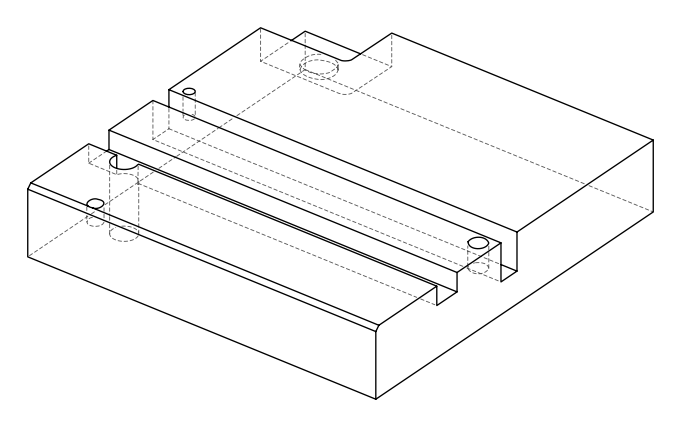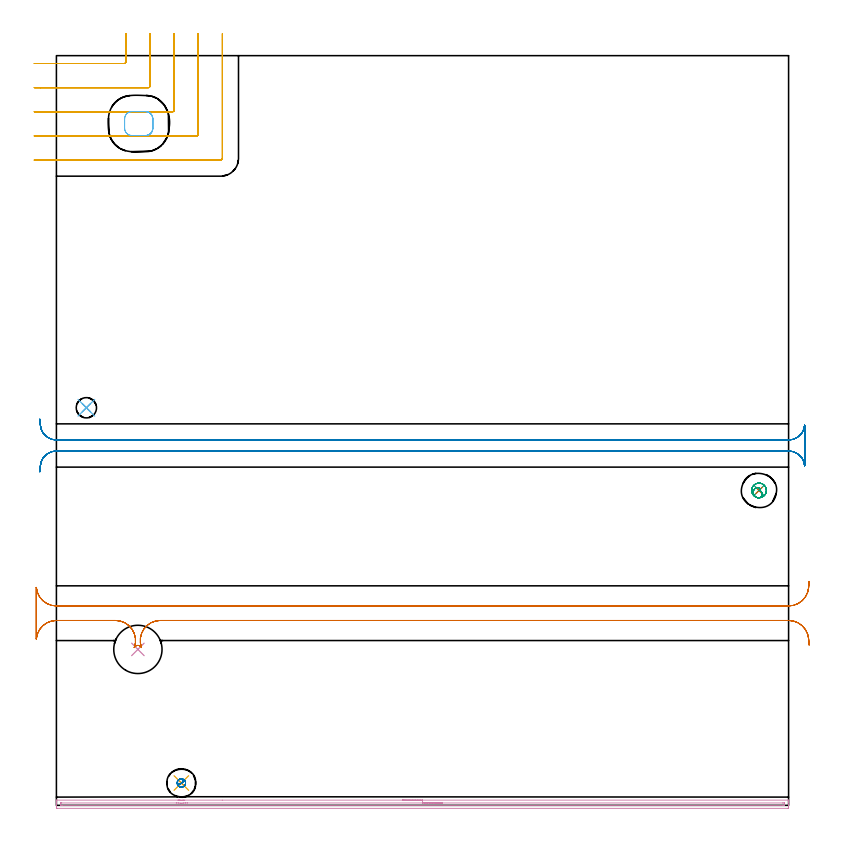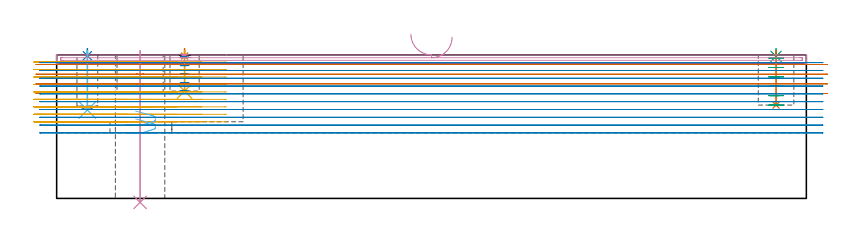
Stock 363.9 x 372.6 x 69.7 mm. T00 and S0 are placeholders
(PLAN: 14 operations, 9 tool changes, 42.3 min)
(1 SPOT_DRILL | STEP1POCKET | NXT0321_9005460120000 | 0.03 min | 2 mm3)
(2 SPOT_DRILL_1 | STEP1POCKET_1 | NXT0321_9005460120000 | 0.03 min | 1 mm3)
(3 SPOT_DRILL_2 | STEP1POCKET_2 | NXT0321_9005460120000 | 0.03 min | 4 mm3)
(4 INDEXABLE_INSERT_DRILL_THROUGH_HOLE_FROM_SOLID | STEP1HOLE | NXT0302_019 | 0.3 min | 31500 mm3)
(5 DRILL_BLIND_HOLE_INTO_CENTER | STEP1POCKET | NXT0301_128 | 0.08 min | 1860 mm3)
(6 DRILL_BLIND_HOLE_INTO_CENTER_1 | STEP1POCKET_1 | NXT0301_072 | 0.12 min | 2042 mm3)
(7 DRILL_BLIND_HOLE_INTO_CENTER_2 | STEP1POCKET_2 | NXT0301_128 | 0.11 min | 2626 mm3)
(8 MILL_ROUGH_BLIND_HOLE_CONTOUR | STEP1POCKET | NXT0201_013 | Spiral | 0.43 min | 923 mm3)
(9 MILL_ROUGH_BLIND_HOLE_CONTOUR_1 | STEP1POCKET_2 | NXT0201_013 | Spiral | 0.94 min | 3096 mm3)
(10 AREA_MILL | FG_CHAMFER_SURFACE | UGT0205_001 | 5.98 min | 3056 mm3)
(11 MILL_CORNER_NOTCH_RECTANGULAR | CORNER_NOTCH_RECTANGULAR | NXT0201_012 | Follow Part, ap 4, ae 75% | 10.87 min | 175648 mm3)
(12 MILL_RECTANGULAR_POCKET | POCKET_RECTANGULAR_STRAIGHT | NXT0201_012 | Follow Part, ap 4, ae 75% | 0.41 min | 3892 mm3)
(13 MILL_RECTANGULAR_SLOT | SLOT_RECTANGULAR | UGT0201_094 | Follow Part, ap 5, ae 75% | 6.78 min | 183790 mm3)
(14 MILL_RECTANGULAR_SLOT_1 | SLOT_RECTANGULAR_1 | NXT0201_012 | Follow Part, ap 4, ae 75% | 16.18 min | 296525 mm3)
(TOOL NXT0321_9005460120000 | NC Spot Drill, 142deg, 12mm, Carbide, Uncoated | D12 PA142 FL30 Z2)
(TOOL NXT0302_019 | Index. Insert Drill 24mm [880-D2400L25-05] | D24 PA176 FL120 Z2)
(TOOL NXT0301_128 | Carbide Drill 12mm [861.1-1200-036A1-GP GC34] | D12 PA150 FL37.4 Z2)
(TOOL NXT0301_072 | Carbide Drill 10.1mm [860.1-1010-051A1-MM 2214] | D10.1 PA140 FL71 Z2)
(TOOL NXT0201_013 | ENDMILL 10mm | D10 FL30 Z4)
(TOOL UGT0205_001 | Chamfer Mill 20 x 3 x 45 deg. | D20 FL50 Z2)
(TOOL NXT0201_012 | ENDMILL 16mm [2P460-1600-NA 1630] | D16 FL38 Z6)
(TOOL UGT0201_094 | End mill 20 mm | D20 FL38 Z4)
(OP 1 SPOT_DRILL)
G17 G21 G94 G90
T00 M6
G54
G17 G0 G90 X62.1 Y11.1 S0 M3
G43 Z79.7 H0
G94 G81 G98 Z69.089 F250. R72.7
G80
M5
M2
(OP 2 SPOT_DRILL_1)
G17 G21 G94 G90
T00 M6
G54
G17 G0 G90 X14.9 Y197.6 S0 M3
G43 Z79.7 H0
G94 G81 G98 Z69.265 F250. R72.7
G80
M5
M2
(OP 3 SPOT_DRILL_2)
G17 G21 G94 G90
T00 M6
G54
G17 G0 G90 X349.2 Y156.5 S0 M3
G43 Z79.7 H0
G94 G81 G98 Z68.955 F250. R72.7
G80
M5
M2
(OP 4 INDEXABLE_INSERT_DRILL_THROUGH_HOLE_FROM_SOLID)
G17 G21 G94 G90
T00 M6
G54
G17 G0 G90 X40.5 Y77.5 S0 M3
G43 Z79.7 H1
G94 G81 G98 Z-1.919 F250. R71.7
G80
M5
M2
(OP 5 DRILL_BLIND_HOLE_INTO_CENTER)
G17 G21 G94 G90
T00 M6
G54
G17 G0 G90 X62.1 Y11.1 S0 M3
G43 Z79.7 H1
G94 G81 G98 Z52.1 F250. R71.7
G80
M5
M2
(OP 6 DRILL_BLIND_HOLE_INTO_CENTER_1)
G17 G21 G94 G90
T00 M6
G54
G17 G0 G90 X14.9 Y197.6 S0 M3
G43 Z79.7 H1
G94 G81 G98 Z42.9 F250. R71.7
G80
M5
M2
(OP 7 DRILL_BLIND_HOLE_INTO_CENTER_2)
G17 G21 G94 G90
T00 M6
G54
G17 G0 G90 X349.2 Y156.5 S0 M3
G43 Z79.7 H1
G94 G81 G98 Z45.3 F250. R71.7
G80
M5
M2
(OP 8 MILL_ROUGH_BLIND_HOLE_CONTOUR)
G17 G21 G94 G90
T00 M6
G54
G17 G0 G90 X62.1 Y11.1 S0 M3
G43 Z79.7 H0
Z68.58
G94 G3 X62.529 Y12.771 R0.891 F250.
X60.26 Y12.112 R1.671
X61.088 Y9.26 R2.1
X60.26 Y12.112 R-2.1
X60.674 Y10.686 R1.05
X62.1 Y11.1 R1.05
G0 Z64.46
G3 X62.529 Y12.771 R0.891
X60.26 Y12.112 R1.671
X61.088 Y9.26 R2.1
X60.26 Y12.112 R-2.1
X60.674 Y10.686 R1.05
X62.1 Y11.1 R1.05
G0 Z60.34
G3 X62.529 Y12.771 R0.891
X60.26 Y12.112 R1.671
X61.088 Y9.26 R2.1
X60.26 Y12.112 R-2.1
X60.674 Y10.686 R1.05
X62.1 Y11.1 R1.05
G0 Z56.22
G3 X62.529 Y12.771 R0.891
X60.26 Y12.112 R1.671
X61.088 Y9.26 R2.1
X60.26 Y12.112 R-2.1
X60.674 Y10.686 R1.05
X62.1 Y11.1 R1.05
G0 Z52.1
G3 X62.529 Y12.771 R0.891
X60.26 Y12.112 R1.671
X61.088 Y9.26 R2.1
X60.26 Y12.112 R-2.1
X60.674 Y10.686 R1.05
X62.1 Y11.1 R1.05
G0 Z79.7
M5
M2
(OP 9 MILL_ROUGH_BLIND_HOLE_CONTOUR_1)
G17 G21 G94 G90
T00 M6
G54
G17 G0 G90 X349.2 Y156.5 S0 M3
G43 Z79.7 H0
Z68.133
G94 G3 X349.616 Y157.422 R0.555 F250.
X347.993 Y157.869 R1.537
X346.349 Y155.217 R2.41
X348.743 Y152.879 R2.772
X352.821 Y156.043 R3.65
X348.743 Y152.879 R-3.65
X350.782 Y154.461 R1.825
X349.2 Y156.5 R1.825
G0 Z63.567
G3 X349.616 Y157.422 R0.555
X347.993 Y157.869 R1.537
X346.349 Y155.217 R2.41
X348.743 Y152.879 R2.772
X352.821 Y156.043 R3.65
X348.743 Y152.879 R-3.65
X350.782 Y154.461 R1.825
X349.2 Y156.5 R1.825
G0 Z59.
G3 X349.616 Y157.422 R0.555
X347.993 Y157.869 R1.537
X346.349 Y155.217 R2.41
X348.743 Y152.879 R2.772
X352.821 Y156.043 R3.65
X348.743 Y152.879 R-3.65
X350.782 Y154.461 R1.825
X349.2 Y156.5 R1.825
G0 Z54.433
G3 X349.616 Y157.422 R0.555
X347.993 Y157.869 R1.537
X346.349 Y155.217 R2.41
X348.743 Y152.879 R2.772
X352.821 Y156.043 R3.65
X348.743 Y152.879 R-3.65
X350.782 Y154.461 R1.825
X349.2 Y156.5 R1.825
G0 Z49.867
G3 X349.616 Y157.422 R0.555
X347.993 Y157.869 R1.537
X346.349 Y155.217 R2.41
X348.743 Y152.879 R2.772
X352.821 Y156.043 R3.65
X348.743 Y152.879 R-3.65
X350.782 Y154.461 R1.825
X349.2 Y156.5 R1.825
G0 Z45.3
G3 X349.616 Y157.422 R0.555
X347.993 Y157.869 R1.537
X346.349 Y155.217 R2.41
X348.743 Y152.879 R2.772
X352.821 Y156.043 R3.65
X348.743 Y152.879 R-3.65
X350.782 Y154.461 R1.825
X349.2 Y156.5 R1.825
G0 Z79.7
M5
M2
(OP 10 AREA_MILL)
G17 G21 G94 G90
T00 M6
G54
G17 G0 G90 X171.946 Y2.599 S1061 M3
G43 Z79.7 H0
Z79.699
G94 G1 X171.985 Z78.827 F250.
X172.098 Z77.962
X172.287 Z77.111
X172.55 Z76.279
X172.883 Z75.473
X173.286 Z74.699
X173.755 Z73.963
X174.286 Z73.271
X174.875 Z72.628
X175.519 Z72.039
X176.211 Z71.507
X176.946 Z71.039
X177.72 Z70.636
X178.526 Z70.302
X179.358 Z70.04
X180.21 Z69.851
X181.075 Z69.737
X181.947 Z69.699
X363.73 Y2.6 Z69.7
X363.89 Y2.597 Z69.688
X363.898 Y2.484 Z69.576
X363.9 Y2.366 Z69.465
Y2.085 Z69.185
Y1.421 Z68.516
Y0.218 Z67.315
Y-0.321 Z66.773
Y-0.923 Z66.172
X363.897 Y-1.192 Z65.903
X363.89 Y-1.493 Z65.603
X363.596 Y-1.498 Z65.6
X363.283 Y-1.5
X0.617
X0.304 Y-1.498
X0.01 Y-1.493 Z65.603
X0. Y-1.192 Z65.903
Y-0.923 Z66.172
Y-0.321 Z66.773
Y0.218 Z67.315
Y0.55 Z67.646
Y1.089 Z68.185
Y1.421 Z68.516
Y2.085 Z69.185
Y2.366 Z69.465
X0.002 Y2.484 Z69.576
X0.01 Y2.597 Z69.688
X0.17 Y2.6 Z69.7
X60.476
X60.528 Z69.698
X60.92 Y2.589 Z69.682
X60.967 Y2.586 Z69.68
X60.98 Y2.585 Z69.679
X60.998 Y2.584 Z69.678
X61.359 Y2.551 Z69.643
X61.421 Y2.545 Z69.637
X61.48 Y2.541 Z69.633
X61.662 Y2.526 Z69.623
X61.752 Y2.522 Z69.615
X61.761 Z69.614
X61.867 Y2.514 Z69.609
X61.918
X61.929 Z69.608
X62.25 Z69.607
X62.259 Z69.608
X62.314 Y2.513 Z69.609
X62.419 Y2.521 Z69.613
X62.429 Z69.614
X62.528 Y2.526 Z69.624
X62.529 Y2.525
X62.761 Y2.541 Z69.637
X62.894 Y2.556 Z69.652
X63.263 Y2.598 Z69.693
X63.318 Y2.599 Z69.694
X63.768 Z69.697
X82.446 Y2.598 Z69.698
X181.947 Y2.599 Z69.699
Y1.185 Z68.285
X360.845 Y1.186 Z68.286
X361.497 Y1.185 Z68.285
X361.741 Y1.183 Z68.283
X361.849 Y1.179 Z68.279
X361.891 Y1.174 Z68.274
X361.893 Y1.151 Z68.251
X361.898 Y1.03 Z68.13
X361.899 Y0.55 Z67.65
Y0.158 Z67.258
X361.895 Y0.026 Z67.126
X361.89 Y-0.073 Z67.027
X361.822 Y-0.079 Z67.021
X361.497 Y-0.083 Z67.017
X361.254 Y-0.085 Z67.015
X3.055 Y-0.086 Z67.014
X2.403 Y-0.085 Z67.015
X2.159 Y-0.083 Z67.017
X2.051 Y-0.079 Z67.021
X2.009 Y-0.074 Z67.026
X2.007 Y-0.051 Z67.049
X2.002 Y0.07 Z67.17
X2.001 Y0.55 Z67.65
Y0.942 Z68.042
X2.005 Y1.074 Z68.174
X2.01 Y1.173 Z68.273
X2.078 Y1.179 Z68.279
X2.403 Y1.183 Z68.283
X2.646 Y1.185 Z68.285
X59.572
X59.816 Y1.184 Z68.284
X60.466 Y1.178 Z68.278
X60.723 Y1.171 Z68.271
X61.359 Y1.13 Z68.23
X61.678 Y1.11 Z68.21
X62.252 Y1.103 Z68.203
X62.568 Y1.114 Z68.214
X63.146 Y1.154 Z68.254
X63.401 Y1.172 Z68.272
X64.039 Y1.181 Z68.281
X64.283 Y1.183 Z68.283
X64.932 Y1.184 Z68.284
X65.175
X181.947 Y1.185 Z68.285
X182.818 Z68.323
X183.683 Z68.437
X184.535 Z68.626
X185.367 Z68.888
X186.173 Z69.222
X186.947 Z69.625
X187.682 Z70.093
X188.374 Z70.624
X189.018 Z71.214
X189.607 Z71.857
X190.138 Z72.549
X190.607 Z73.285
X191.01 Z74.059
X191.343 Z74.865
X191.606 Z75.697
X191.795 Z76.548
X191.908 Z77.413
X191.946 Z78.285
G0 Z79.7
M5
M2
(OP 11 MILL_CORNER_NOTCH_RECTANGULAR)
G17 G21 G94 G90
T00 M6
G54
G17 G0 G90 X-11. Y368.7 S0 M3
G43 Z79.807 H1
Z66.184
G94 G1 X-8. F250.
X33.705 F500.
G3 X34.5 Y369.495 R0.8
G1 Y380.6
Y383.6 F250.
G0 Z79.807
X-11. Y356.7
Z66.184
G1 X-8.
X45.705 F500.
G3 X46.5 Y357.495 R0.8
G1 Y380.6
Y383.6 F250.
G0 Z79.807
X-11. Y344.7
Z66.184
G1 X-8.
X57.704 F500.
G3 X58.5 Y345.496 R0.8
G1 Y380.6
Y383.6 F250.
G0 Z79.807
X-11. Y332.7
Z66.184
G1 X-8.
X69.704 F500.
G3 X70.5 Y333.496 R0.8
G1 Y380.6
Y383.6 F250.
G0 Z79.807
X-11. Y320.7
Z66.184
G1 X-8.
X81.6 F500.
G3 X82.5 Y321.6 R0.9
G1 Y380.6
Y383.6 F250.
G0 Z79.807
X-11. Y368.7
Z62.561
G1 X-8.
X33.705 F500.
G3 X34.5 Y369.495 R0.8
G1 Y380.6
Y383.6 F250.
G0 Z79.807
X-11. Y356.7
Z62.561
G1 X-8.
X45.705 F500.
G3 X46.5 Y357.495 R0.8
G1 Y380.6
Y383.6 F250.
G0 Z79.807
X-11. Y344.7
Z62.561
G1 X-8.
X57.704 F500.
G3 X58.5 Y345.496 R0.8
G1 Y380.6
Y383.6 F250.
G0 Z79.807
X-11. Y332.7
Z62.561
G1 X-8.
X69.704 F500.
G3 X70.5 Y333.496 R0.8
G1 Y380.6
Y383.6 F250.
G0 Z79.807
X-11. Y320.7
Z62.561
G1 X-8.
X81.6 F500.
G3 X82.5 Y321.6 R0.9
G1 Y380.6
Y383.6 F250.
G0 Z79.807
X-11. Y368.7
Z58.938
G1 X-8.
X33.705 F500.
G3 X34.5 Y369.495 R0.8
G1 Y380.6
Y383.6 F250.
G0 Z79.807
X-11. Y356.7
Z58.938
G1 X-8.
X45.705 F500.
G3 X46.5 Y357.495 R0.8
G1 Y380.6
Y383.6 F250.
G0 Z79.807
X-11. Y344.7
Z58.938
G1 X-8.
X57.704 F500.
G3 X58.5 Y345.496 R0.8
G1 Y380.6
Y383.6 F250.
G0 Z79.807
X-11. Y332.7
Z58.938
G1 X-8.
X69.704 F500.
G3 X70.5 Y333.496 R0.8
G1 Y380.6
Y383.6 F250.
G0 Z79.807
X-11. Y320.7
Z58.938
G1 X-8.
X81.6 F500.
G3 X82.5 Y321.6 R0.9
G1 Y380.6
Y383.6 F250.
G0 Z79.807
X-11. Y368.7
Z55.315
G1 X-8.
X33.705 F500.
G3 X34.5 Y369.495 R0.8
G1 Y380.6
Y383.6 F250.
G0 Z79.807
X-11. Y356.7
Z55.315
G1 X-8.
X45.705 F500.
G3 X46.5 Y357.495 R0.8
G1 Y380.6
Y383.6 F250.
G0 Z79.807
X-11. Y344.7
Z55.315
G1 X-8.
X57.704 F500.
G3 X58.5 Y345.496 R0.8
G1 Y380.6
Y383.6 F250.
G0 Z79.807
X-11. Y332.7
Z55.315
G1 X-8.
X69.704 F500.
G3 X70.5 Y333.496 R0.8
G1 Y380.6
Y383.6 F250.
G0 Z79.807
X-11. Y320.7
Z55.315
G1 X-8.
X81.6 F500.
G3 X82.5 Y321.6 R0.9
G1 Y380.6
Y383.6 F250.
G0 Z79.807
X-11. Y368.7
Z51.692
G1 X-8.
X33.705 F500.
G3 X34.5 Y369.495 R0.8
G1 Y380.6
Y383.6 F250.
G0 Z79.807
X-11. Y356.7
Z51.692
G1 X-8.
X45.705 F500.
G3 X46.5 Y357.495 R0.8
G1 Y380.6
Y383.6 F250.
G0 Z79.807
X-11. Y344.7
Z51.692
G1 X-8.
X57.704 F500.
G3 X58.5 Y345.496 R0.8
G1 Y380.6
Y383.6 F250.
G0 Z79.807
X-11. Y332.7
Z51.692
G1 X-8.
X69.704 F500.
G3 X70.5 Y333.496 R0.8
G1 Y380.6
Y383.6 F250.
G0 Z79.807
X-11. Y320.7
Z51.692
G1 X-8.
X81.6 F500.
G3 X82.5 Y321.6 R0.9
G1 Y380.6
Y383.6 F250.
G0 Z79.807
X-11. Y368.7
Z48.069
G1 X-8.
X33.705 F500.
G3 X34.5 Y369.495 R0.8
G1 Y380.6
Y383.6 F250.
G0 Z79.807
X-11. Y356.7
Z48.069
G1 X-8.
X45.705 F500.
G3 X46.5 Y357.495 R0.8
G1 Y380.6
Y383.6 F250.
G0 Z79.807
X-11. Y344.7
Z48.069
G1 X-8.
X57.704 F500.
G3 X58.5 Y345.496 R0.8
G1 Y380.6
Y383.6 F250.
G0 Z79.807
X-11. Y332.7
Z48.069
G1 X-8.
X69.704 F500.
G3 X70.5 Y333.496 R0.8
G1 Y380.6
Y383.6 F250.
G0 Z79.807
X-11. Y320.7
Z48.069
G1 X-8.
X81.6 F500.
G3 X82.5 Y321.6 R0.9
G1 Y380.6
Y383.6 F250.
G0 Z79.807
X-11. Y368.7
Z44.446
G1 X-8.
X33.705 F500.
G3 X34.5 Y369.495 R0.8
G1 Y380.6
Y383.6 F250.
G0 Z79.807
X-11. Y356.7
Z44.446
G1 X-8.
X45.705 F500.
G3 X46.5 Y357.495 R0.8
G1 Y380.6
Y383.6 F250.
G0 Z79.807
X-11. Y344.7
Z44.446
G1 X-8.
X57.704 F500.
G3 X58.5 Y345.496 R0.8
G1 Y380.6
Y383.6 F250.
G0 Z79.807
X-11. Y332.7
Z44.446
G1 X-8.
X69.704 F500.
G3 X70.5 Y333.496 R0.8
G1 Y380.6
Y383.6 F250.
G0 Z79.807
X-11. Y320.7
Z44.446
G1 X-8.
X81.6 F500.
G3 X82.5 Y321.6 R0.9
G1 Y380.6
Y383.6 F250.
G0 Z79.807
X-11. Y368.7
Z40.823
G1 X-8.
X33.705 F500.
G3 X34.5 Y369.495 R0.8
G1 Y380.6
Y383.6 F250.
G0 Z79.807
X-11. Y356.7
Z40.823
G1 X-8.
X45.705 F500.
G3 X46.5 Y357.495 R0.8
G1 Y380.6
Y383.6 F250.
G0 Z79.807
X-11. Y344.7
Z40.823
G1 X-8.
X57.704 F500.
G3 X58.5 Y345.496 R0.8
G1 Y380.6
Y383.6 F250.
G0 Z79.807
X-11. Y332.7
Z40.823
G1 X-8.
X69.704 F500.
G3 X70.5 Y333.496 R0.8
G1 Y380.6
Y383.6 F250.
G0 Z79.807
X-11. Y320.7
Z40.823
G1 X-8.
X81.6 F500.
G3 X82.5 Y321.6 R0.9
G1 Y380.6
Y383.6 F250.
G0 Z79.807
X-11. Y368.7
Z37.2
G1 X-8.
X33.705 F500.
G3 X34.5 Y369.495 R0.8
G1 Y380.6
Y383.6 F250.
G0 Z79.807
X-11. Y356.7
Z37.2
G1 X-8.
X45.705 F500.
G3 X46.5 Y357.495 R0.8
G1 Y380.6
Y383.6 F250.
G0 Z79.807
X-11. Y344.7
Z37.2
G1 X-8.
X57.704 F500.
G3 X58.5 Y345.496 R0.8
G1 Y380.6
Y383.6 F250.
G0 Z79.807
X-11. Y332.7
Z37.2
G1 X-8.
X69.704 F500.
G3 X70.5 Y333.496 R0.8
G1 Y380.6
Y383.6 F250.
G0 Z79.807
X-11. Y320.7
Z37.2
G1 X-8.
X81.6 F500.
G3 X82.5 Y321.6 R0.9
G1 Y380.6
Y383.6 F250.
G0 Z79.807
M5
M2
(OP 12 MILL_RECTANGULAR_POCKET)
G17 G21 G94 G90
T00 M6
G54
G17 G0 G90 X38.335 Y332.9 S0 M3
G43 Z79.807 H1
Z42.401
G94 G1 X44.3 Z40.803 F250.
X44.49 Z40.752
X45.013 Y332.966 Z40.611
X45.522 Y333.108 Z40.469
X46.004 Y333.323 Z40.328
X46.45 Y333.606 Z40.187
X46.849 Y333.951 Z40.045
X47.194 Y334.35 Z39.904
X47.477 Y334.796 Z39.762
X47.692 Y335.278 Z39.621
X47.834 Y335.787 Z39.479
X47.9 Y336.31 Z39.338
Y341.39 Z37.977
X47.834 Y341.913 Z37.835
X47.692 Y342.422 Z37.694
X47.477 Y342.904 Z37.553
X47.194 Y343.35 Z37.411
X46.849 Y343.749 Z37.27
X46.45 Y344.094 Z37.128
X46.004 Y344.377 Z36.987
X45.522 Y344.592 Z36.845
X45.013 Y344.734 Z36.704
X44.49 Y344.8 Z36.563
X44.3 Z36.512
X40.9 Z35.601
X37.5 F500.
G3 X33.9 Y341.2 R3.6
G1 Y336.5
G3 X37.5 Y332.9 R3.6
G1 X44.3
G3 X47.9 Y336.5 R3.6
G1 Y341.2
G3 X44.3 Y344.8 R3.6
G1 X40.9
X39.9
G0 X38.335 Y332.9 Z38.601
G1 X44.3 Z37.002 F250.
X44.49 Z36.952
X45.013 Y332.966 Z36.81
X45.522 Y333.108 Z36.669
X46.004 Y333.323 Z36.527
X46.45 Y333.606 Z36.386
X46.849 Y333.951 Z36.244
X47.194 Y334.35 Z36.103
X47.477 Y334.796 Z35.962
X47.692 Y335.278 Z35.82
X47.834 Y335.787 Z35.679
X47.9 Y336.31 Z35.537
Y341.39 Z34.176
X47.834 Y341.913 Z34.035
X47.692 Y342.422 Z33.893
X47.477 Y342.904 Z33.752
X47.194 Y343.35 Z33.61
X46.849 Y343.749 Z33.469
X46.45 Y344.094 Z33.328
X46.004 Y344.377 Z33.186
X45.522 Y344.592 Z33.045
X45.013 Y344.734 Z32.903
X44.49 Y344.8 Z32.762
X44.3 Z32.711
X40.9 Z31.8
X37.5 F500.
G3 X33.9 Y341.2 R3.6
G1 Y336.5
G3 X37.5 Y332.9 R3.6
G1 X44.3
G3 X47.9 Y336.5 R3.6
G1 Y341.2
G3 X44.3 Y344.8 R3.6
G1 X40.9
X39.9
G0 Z79.807
M5
M2
(OP 13 MILL_RECTANGULAR_SLOT)
G17 G21 G94 G90
T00 M6
G54
G17 G0 G90 X374.102 Y111.317 S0 M3
G43 Z79.807 H0
Z65.
G94 G1 X373.87 Y108.326 F250.
G2 X363.9 Y99.1 R10. F500.
G1 X0.
G2 X-9.97 Y108.326 R10.
G1 X-10.
Y82.674
X-9.97
G2 X0. Y91.9 R10.
G1 X29.336
G2 X38.705 Y78.404 R10.
G1 X38.714 Y78.4
G2 X42.286 Y78.4 R2.
G1 X42.295 Y78.404
G2 X51.664 Y91.9 R10.
G1 X363.9
G2 X373.87 Y82.674 R10.
G1 X374.102 Y79.683 F250.
G0 Y111.317 Z60.3
G1 X373.87 Y108.326
G2 X363.9 Y99.1 R10. F500.
G1 X0.
G2 X-9.97 Y108.326 R10.
G1 X-10.
Y82.674
X-9.97
G2 X0. Y91.9 R10.
G1 X29.336
G2 X38.705 Y78.404 R10.
G1 X38.714 Y78.4
G2 X42.286 Y78.4 R2.
G1 X42.295 Y78.404
G2 X51.664 Y91.9 R10.
G1 X363.9
G2 X373.87 Y82.674 R10.
G1 X374.102 Y79.683 F250.
G0 Y111.317 Z55.6
G1 X373.87 Y108.326
G2 X363.9 Y99.1 R10. F500.
G1 X0.
G2 X-9.97 Y108.326 R10.
G1 X-10.
Y82.674
X-9.97
G2 X0. Y91.9 R10.
G1 X29.336
G2 X38.705 Y78.404 R10.
G1 X38.714 Y78.4
G2 X42.286 Y78.4 R2.
G1 X42.295 Y78.404
G2 X51.664 Y91.9 R10.
G1 X363.9
G2 X373.87 Y82.674 R10.
G1 X374.102 Y79.683 F250.
G0 Y111.317 Z50.9
G1 X373.87 Y108.326
G2 X363.9 Y99.1 R10. F500.
G1 X0.
G2 X-9.97 Y108.326 R10.
G1 X-10.
Y82.674
X-9.97
G2 X0. Y91.9 R10.
G1 X29.336
G2 X38.705 Y78.404 R10.
G1 X38.714 Y78.4
G2 X42.286 Y78.4 R2.
G1 X42.295 Y78.404
G2 X51.664 Y91.9 R10.
G1 X363.9
G2 X373.87 Y82.674 R10.
G1 X374.102 Y79.683 F250.
G0 Z79.807
M5
M2
(OP 14 MILL_RECTANGULAR_SLOT_1)
G17 G21 G94 G90
T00 M6
G54
G17 G0 G90 X-8.23 Y165.803 S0 M3
G43 Z79.807 H1
Z65.91
G94 G1 X-7.97 Y168.792 F250.
G2 X0. Y176.1 R8. F500.
G1 X363.9
G2 X371.87 Y168.792 R8.
G1 X371.9
Y188.908
X371.87
G2 X363.9 Y181.6 R8.
G1 X0.
G2 X-7.97 Y188.908 R8.
G1 X-8.23 Y191.897 F250.
G0 Y165.803 Z62.12
G1 X-7.97 Y168.792
G2 X0. Y176.1 R8. F500.
G1 X363.9
G2 X371.87 Y168.792 R8.
G1 X371.9
Y188.908
X371.87
G2 X363.9 Y181.6 R8.
G1 X0.
G2 X-7.97 Y188.908 R8.
G1 X-8.23 Y191.897 F250.
G0 Y165.803 Z58.33
G1 X-7.97 Y168.792
G2 X0. Y176.1 R8. F500.
G1 X363.9
G2 X371.87 Y168.792 R8.
G1 X371.9
Y188.908
X371.87
G2 X363.9 Y181.6 R8.
G1 X0.
G2 X-7.97 Y188.908 R8.
G1 X-8.23 Y191.897 F250.
G0 Y165.803 Z54.54
G1 X-7.97 Y168.792
G2 X0. Y176.1 R8. F500.
G1 X363.9
G2 X371.87 Y168.792 R8.
G1 X371.9
Y188.908
X371.87
G2 X363.9 Y181.6 R8.
G1 X0.
G2 X-7.97 Y188.908 R8.
G1 X-8.23 Y191.897 F250.
G0 Y165.803 Z50.75
G1 X-7.97 Y168.792
G2 X0. Y176.1 R8. F500.
G1 X363.9
G2 X371.87 Y168.792 R8.
G1 X371.9
Y188.908
X371.87
G2 X363.9 Y181.6 R8.
G1 X0.
G2 X-7.97 Y188.908 R8.
G1 X-8.23 Y191.897 F250.
G0 Y165.803 Z46.96
G1 X-7.97 Y168.792
G2 X0. Y176.1 R8. F500.
G1 X363.9
G2 X371.87 Y168.792 R8.
G1 X371.9
Y188.908
X371.87
G2 X363.9 Y181.6 R8.
G1 X0.
G2 X-7.97 Y188.908 R8.
G1 X-8.23 Y191.897 F250.
G0 Y165.803 Z43.17
G1 X-7.97 Y168.792
G2 X0. Y176.1 R8. F500.
G1 X363.9
G2 X371.87 Y168.792 R8.
G1 X371.9
Y188.908
X371.87
G2 X363.9 Y181.6 R8.
G1 X0.
G2 X-7.97 Y188.908 R8.
G1 X-8.23 Y191.897 F250.
G0 Y165.803 Z39.38
G1 X-7.97 Y168.792
G2 X0. Y176.1 R8. F500.
G1 X363.9
G2 X371.87 Y168.792 R8.
G1 X371.9
Y188.908
X371.87
G2 X363.9 Y181.6 R8.
G1 X0.
G2 X-7.97 Y188.908 R8.
G1 X-8.23 Y191.897 F250.
G0 Y165.803 Z35.59
G1 X-7.97 Y168.792
G2 X0. Y176.1 R8. F500.
G1 X363.9
G2 X371.87 Y168.792 R8.
G1 X371.9
Y188.908
X371.87
G2 X363.9 Y181.6 R8.
G1 X0.
G2 X-7.97 Y188.908 R8.
G1 X-8.23 Y191.897 F250.
G0 Y165.803 Z31.8
G1 X-7.97 Y168.792
G2 X0. Y176.1 R8. F500.
G1 X363.9
G2 X371.87 Y168.792 R8.
G1 X371.9
Y188.908
X371.87
G2 X363.9 Y181.6 R8.
G1 X0.
G2 X-7.97 Y188.908 R8.
G1 X-8.23 Y191.897 F250.
G0 Z79.807
M5
M2
